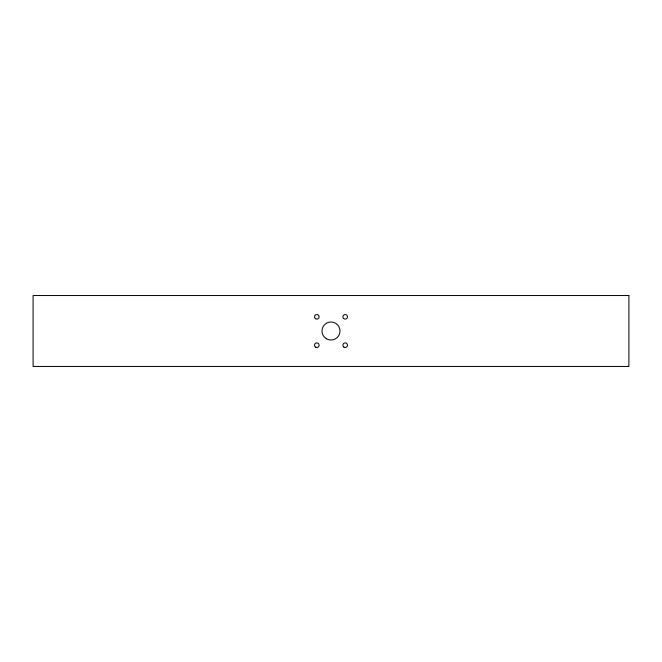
<?xml version="1.0" encoding="UTF-8"?>
<svg xmlns="http://www.w3.org/2000/svg" width="662" height="662" viewBox="0 0 662 662"><rect width="100%" height="100%" fill="white"/><g stroke="black" fill="none" stroke-linecap="round" stroke-linejoin="round"><path stroke-width="0.99" d="M628.9 295.533L33.1 295.533L33.1 366.467L628.9 366.467L628.9 295.533M326.3 338.687A9.011 9.011 0 0 0 340.003 331.223A9.011 9.011 0 0 0 326.689 323.089A9.011 9.011 0 0 0 326.3 338.687M343.603 318.488A2.309 2.309 0 0 0 347.426 317.346A2.309 2.309 0 0 0 344.53 314.607A2.309 2.309 0 0 0 343.603 318.488M343.843 347.062A2.309 2.309 0 0 0 347.484 345.407A2.309 2.309 0 0 0 344.232 343.09A2.309 2.309 0 0 0 343.843 347.062M315.658 347.186A2.309 2.309 0 0 0 319.117 345.183A2.309 2.309 0 0 0 315.658 343.189A2.309 2.309 0 0 0 315.658 347.186M315.327 318.579A2.309 2.309 0 0 0 319.084 317.222A2.309 2.309 0 0 0 316.031 314.649A2.309 2.309 0 0 0 315.327 318.579"/></g></svg>
